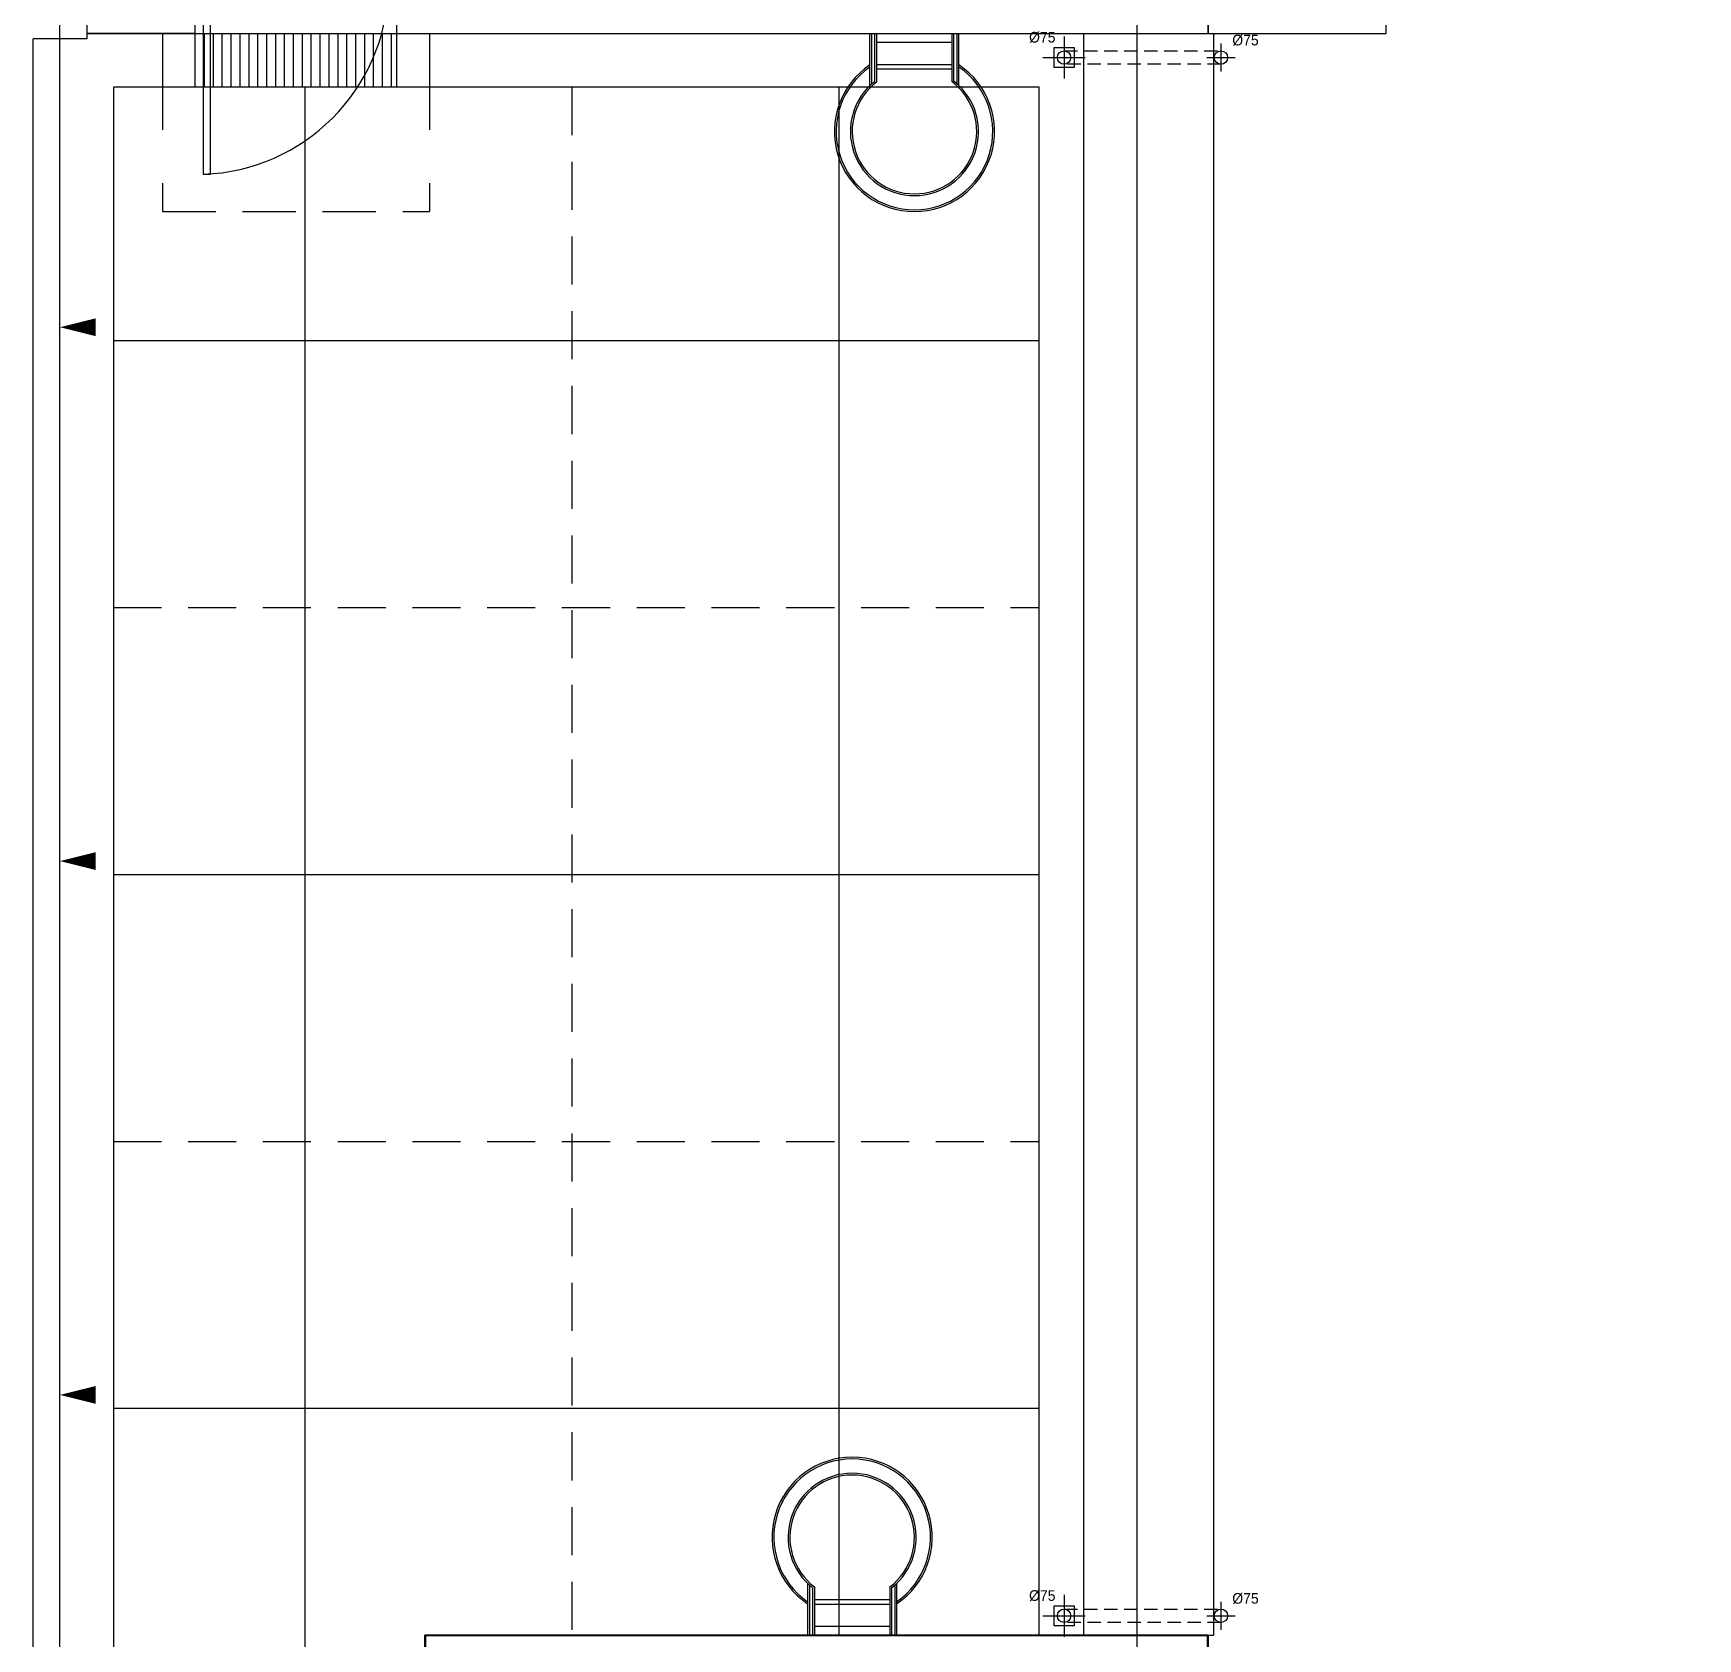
# Model space of a CAD drawing. Header units: millimetres. Extents: x 49504 to 178157, y 34455 to 150915.
# Drawn here: x 92404 to 101754, y 128235 to 137257 of the extents above; entities that cross this region are included whole.
import ezdxf
from ezdxf.enums import TextEntityAlignment as Align

# ---------------------------------------------------------------- set-up
doc = ezdxf.new("R2010")
doc.units = ezdxf.units.MM
doc.header["$LTSCALE"] = 300
for name, pattern in [('H1', [1.5, 1, -0.5]), ('HID', [2.8, 1.8, -1]), ('HIDDEN', [0.375, 0.25, -0.125])]:
    doc.linetypes.add(name, pattern=pattern)
for name, color, linetype in [('A-CEN', 1, 'Continuous'), ('A-DOOR', 4, 'Continuous'), ('A-DOOR-1', 1, 'Continuous'), ('A-DOOR-8', 8, 'Continuous'), ('A-ELE', 7, 'Continuous'), ('A-ELE-8', 8, 'Continuous'), ('A-ETC-LADDER', 8, 'Continuous'), ('A-FIN(EX)', 6, 'Continuous'), ('A-HIDDEN', 7, 'H1'), ('A-SYM', 7, 'Continuous'), ('A-배수계획-2', 9, 'HIDDEN'), ('A-지붕바닥', 251, 'Continuous'), ('ISL', 251, 'Continuous'), ('복합판넬', 6, 'Continuous'), ('우수계획', 7, 'Continuous'), ('트랜치', 8, 'Continuous')]:
    doc.layers.add(name, color=color, linetype=linetype)
doc.layers.add('A-TEXT-실명', color=3, linetype='Continuous', lineweight=9)
doc.layers.add('NOPLOT', color=191, linetype='Continuous', plot=False)
doc.styles.add('Gdim', font='Dotum.ttf')

# ---------------------------------------------------------------- blocks, each defined once
blk = doc.blocks.new('FSD-1')
at = {"layer": 'A-DOOR'}
for points in [[(190359.4, 600586.7), (190359.4, 600556.7), (190319.4, 600556.7), (190319.4, 600541.7), (190199.4, 600541.7), (190159.4, 600556.7), (190159.4, 600586.7)], [(190359.4, 599486.7), (190359.4, 599516.7), (190319.4, 599516.7), (190319.4, 599531.7), (190199.4, 599531.7), (190159.4, 599516.7), (190159.4, 599486.7)], [(190359.4, 599516.7), (191399.4, 599516.7), (191399.4, 599556.7), (190359.4, 599556.7)]]:
    blk.add_lwpolyline(points, close=True, dxfattribs=at)
at = {"layer": 'A-DOOR-1'}
blk.add_arc((190322.5, 599479.8), 1077.5, 1.96142, 88.03858, dxfattribs=at)
at = {"layer": 'A-DOOR-8'}
for p, q in [((190159.4, 600556.7), (190159.4, 599516.7)), ((190319.4, 600556.7), (190319.4, 599516.7)), ((190359.4, 600556.7), (190359.4, 599516.7))]:
    blk.add_line(p, q, dxfattribs=at)
at = {"layer": 'NOPLOT'}
for p, q in [((190159.4, 600601.7), (190359.4, 600601.7)), ((190159.4, 599471.7), (190359.4, 599471.7))]:
    blk.add_line(p, q, dxfattribs=at)
at = {"layer": 'NOPLOT', "style": 'Gdim'}
blk.add_text('1100X2400', height=100, rotation=270, dxfattribs=at).set_placement((190181.9, 600395.2))
blk = doc.blocks.new('LADDER')
at = {"color": 0}
for p, q in [((291, 500), (0, 500)), ((281.7, 490), (0, 490)), ((266.5, 471.9), (0, 471.9)), ((271.4, 461.9), (0, 461.9)), ((50.7, 461.9), (50.7, 38.1)), ((175, 461.9), (175, 38.1)), ((200, 461.9), (200, 38.1)), ((271.4, 38.1), (0, 38.1)), ((266.5, 28.1), (0, 28.1)), ((281.7, 10), (0, 10)), ((291, 0), (0, 0))]:
    blk.add_line(p, q, dxfattribs=at)
for radius, start, end in [(450, 213.74899, 146.25101), (440, 214.62354, 145.37646), (360, 218.05291, 141.94709), (350, 217.25969, 142.74031)]:
    blk.add_arc((550, 250), radius, start, end, dxfattribs=at)
blk = doc.blocks.new('*U28')
at = {"layer": '트랜치'}
for p, q in [((50, 300), (50, 0)), ((100, 300), (100, 0)), ((150, 300), (150, 0)), ((200, 300), (200, 0)), ((250, 300), (250, 0)), ((300, 300), (300, 0)), ((350, 300), (350, 0)), ((400, 300), (400, 0)), ((450, 300), (450, 0)), ((500, 300), (500, 0)), ((550, 300), (550, 0)), ((600, 300), (600, 0)), ((650, 300), (650, 0)), ((700, 300), (700, 0)), ((750, 300), (750, 0)), ((800, 300), (800, 0)), ((850, 300), (850, 0)), ((900, 300), (900, 0)), ((950, 300), (950, 0)), ((1000, 300), (1000, 0)), ((1050, 300), (1050, 0)), ((1100, 300), (1100, 0))]:
    blk.add_line(p, q, dxfattribs=at)
at = {"layer": '트랜치', "color": 0}
blk.add_lwpolyline([(0, 300), (1130, 300), (1130, 0), (0, 0)], close=True, dxfattribs=at)
blk = doc.blocks.new('A$C4ff37237')
at = {"layer": '우수계획', "color": 1}
for p, q in [((79.2, 158.3, 0), (79.2, 0, 0)), ((0, 79.2, 0), (158.3, 79.2, 0))]:
    blk.add_line(p, q, dxfattribs=at)
at = {"layer": '우수계획', "color": 6, "lineweight": -3}
blk.add_circle((79.2, 79.2, 0), 37.5, dxfattribs=at)
at = {"layer": 'NOPLOT', "style": 'Gdim'}
blk.add_text('Ø75', height=60, dxfattribs=at).set_placement((216.9, 177.4), align=Align.MIDDLE)
blk = doc.blocks.new('A$Cacae0627')
at = {"layer": '우수계획', "color": 1}
for p, q in [((0, 528), (0, -528)), ((-528, 0), (528, 0))]:
    blk.add_line(p, q, dxfattribs=at)
at = {"layer": '우수계획', "color": 6, "lineweight": -3}
blk.add_lwpolyline([(-250, 250), (250, 250), (250, -250), (-250, -250)], close=True, dxfattribs=at)
blk.add_circle((0, 0), 167, dxfattribs=at)
blk = doc.blocks.new('A$Cfdea7a82')
at = {"layer": 'A-SYM', "xscale": 0.2249999999999964, "yscale": 0.2249999999999964, "zscale": 0.2249999999999964}
blk.add_blockref('A$Cacae0627', (203.8, 118.8, 0), dxfattribs=at)
at = {"layer": 'NOPLOT', "style": 'Gdim'}
blk.add_text('Ø75', height=60, dxfattribs=at).set_placement((81.6, 232.9), align=Align.MIDDLE)
blk = doc.blocks.new('청소용고리')
at = {"layer": 'A-TEXT-실명'}
blk.add_lwpolyline([(0, 0, 0, 100, 0), (200, 0, 100, 100, 0)], format="xyseb", dxfattribs=at)

msp = doc.modelspace()

# ---------------------------------------------------------------- linework, layer by layer
for p, q in [((92703.6, 137225), (92403.6, 137225)), ((92703.6, 137255), (92703.6, 137225))]:
    msp.add_line(p, q)
at = {"layer": 'A-CEN'}
msp.add_line((98603.6, 150915), (98603.6, 105515), dxfattribs=at)
at = {"layer": 'A-ELE'}
for p, q in [((92403.6, 121835), (92403.6, 137225)), ((99003.6, 137255), (99033.6, 137255)), ((99033.6, 137255), (99033.6, 128255)), ((99003.6, 128255), (99033.6, 128255))]:
    msp.add_line(p, q, dxfattribs=at)
at = {"layer": 'A-ELE', "linetype": 'HID'}
for p, q in [((93128.6, 137255), (93128.6, 136255)), ((94628.6, 137255), (94628.6, 136255))]:
    msp.add_line(p, q, dxfattribs=at)
at = {"layer": 'A-ELE', "elevation": 0}
msp.add_lwpolyline([(98303.6, 137255), (98303.6, 128255)], dxfattribs=at)
at = {"layer": 'A-ELE-8', "ltscale": 2, "elevation": 0}
msp.add_lwpolyline([(99003.6, 137255), (100003.6, 137255), (100003.6, 139535), (99003.6, 139535)], close=True, dxfattribs=at)
at = {"layer": 'A-FIN(EX)', "elevation": 0}
msp.add_lwpolyline([(99003.6, 123555), (94603.6, 123555), (94603.6, 128255), (99003.6, 128255)], close=True, dxfattribs=at)
at = {"layer": 'A-HIDDEN'}
msp.add_line((93128.6, 136255), (94628.6, 136255), dxfattribs=at)
at = {"layer": 'A-배수계획-2'}
for p, q in [((98194, 137158.2), (99075.5, 137158.2)), ((99075.5, 137083.2), (98194, 137083.2)), ((98194, 128401.1), (99075.5, 128401.1)), ((99075.5, 128326.1), (98194, 128326.1))]:
    msp.add_line(p, q, dxfattribs=at)
at = {"layer": 'A-지붕바닥'}
for p, q in [((93928.6, 136955), (93928.6, 122105)), ((96928.6, 136955), (96928.6, 128255)), ((92853.6, 135530), (98053.6, 135530)), ((92853.6, 132530), (98053.6, 132530)), ((92853.6, 129530), (98053.6, 129530))]:
    msp.add_line(p, q, dxfattribs=at)
at = {"layer": 'A-지붕바닥', "linetype": 'HID', "ltscale": 0.5}
for p, q in [((95428.6, 136955), (95428.6, 128255)), ((92853.6, 134030), (98053.6, 134030)), ((92853.6, 131030), (98053.6, 131030))]:
    msp.add_line(p, q, dxfattribs=at)
at = {"layer": 'ISL'}
msp.add_line((93313.6, 137255), (92703.6, 137255), dxfattribs=at)
at = {"layer": '복합판넬', "elevation": 0}
for points in [[(93313.6, 144020), (93313.6, 144255), (92703.6, 144255), (92703.6, 137255), (93313.6, 137255), (93313.6, 137490)], [(94443.6, 137490), (94443.6, 137255), (99003.6, 137255), (99003.6, 141090), (98768.6, 141090)]]:
    msp.add_lwpolyline(points, dxfattribs=at)
for points in [[(99003.6, 123555), (99003.6, 128255), (94603.6, 128255), (94603.6, 123555)], [(98999.6, 123559), (98999.6, 128251), (94607.6, 128251), (94607.6, 123559)]]:
    msp.add_lwpolyline(points, close=True, dxfattribs=at)
at = {"layer": '트랜치'}
for p, q in [((92553.6, 137255, 0), (92553.6, 144255, 0)), ((92553.6, 121835, 0), (92553.6, 137255, 0))]:
    msp.add_line(p, q, dxfattribs=at)
at = {"layer": '트랜치', "elevation": 0}
msp.add_lwpolyline([(98053.6, 128255), (98053.6, 136955), (92853.6, 136955), (92853.6, 122105), (100603.6, 122105), (100603.6, 117505), (101753.6, 117505), (101753.6, 123605)], dxfattribs=at)

# ---------------------------------------------------------------- block references
at = {"linetype": 'Continuous', "xscale": -1, "rotation": 180}
for p in [(92553.6, 135605), (92553.6, 132605), (92553.6, 129605)]:
    msp.add_blockref('청소용고리', p, dxfattribs=at)
at = {"layer": 'A-DOOR', "rotation": 270}
msp.add_blockref('FSD-1', (-506158.1, 327864.4), dxfattribs=at)
at = {"layer": 'A-ETC-LADDER'}
for p, rotation in [((97103.6, 137255), 270), ((97253.6, 128255), 90)]:
    msp.add_blockref('LADDER', p, dxfattribs=dict(at, rotation=rotation))
at = {"layer": 'A-지붕바닥'}
for name, p in [('A$Cfdea7a82', (97990.1, 137002, 0)), ('A$C4ff37237', (98996.3, 137041.5, 0)), ('A$Cfdea7a82', (97990.1, 128244.9)), ('A$C4ff37237', (98996.3, 128284.5))]:
    msp.add_blockref(name, p, dxfattribs=at)
at = {"layer": '트랜치', "color": 0}
msp.add_blockref('*U28', (93313.6, 136955), dxfattribs=at)

doc.saveas('drawing.dxf')
